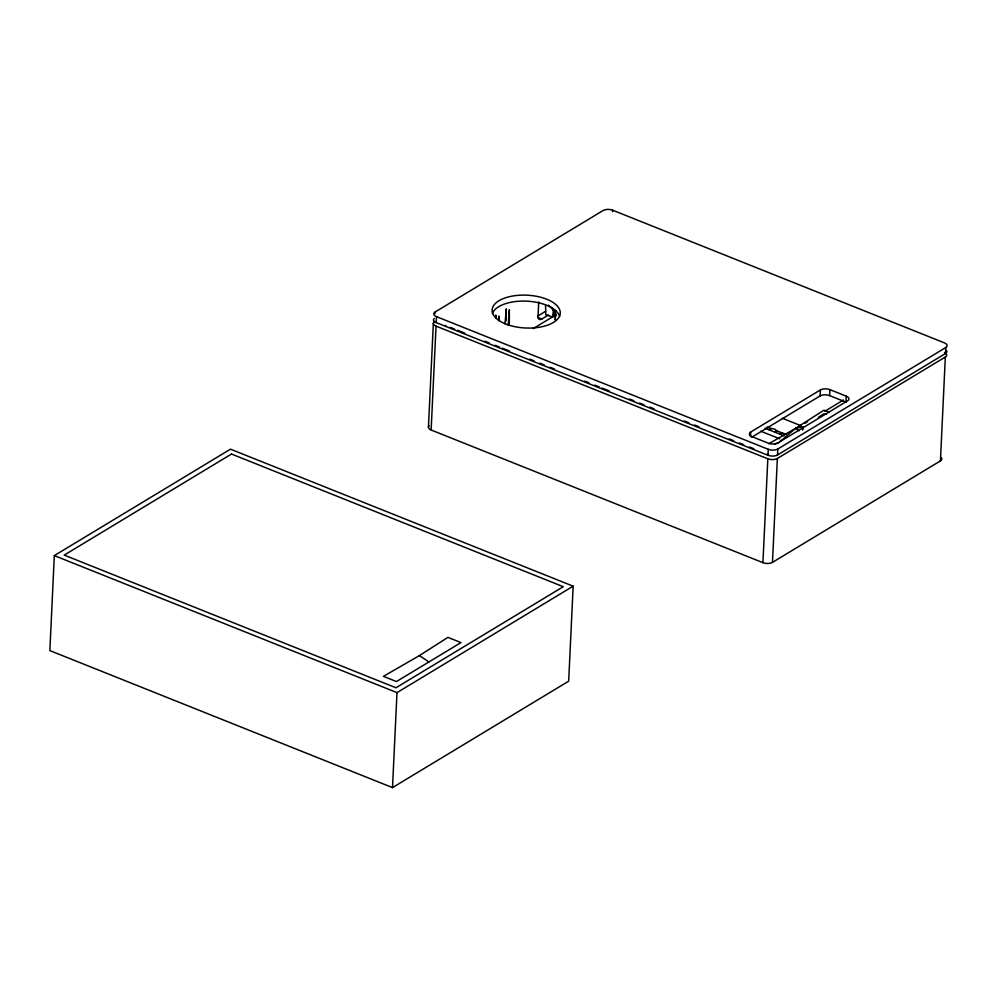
<?xml version="1.0" encoding="UTF-8"?>
<svg xmlns="http://www.w3.org/2000/svg" width="997" height="997" viewBox="0 0 997 997"><rect width="100%" height="100%" fill="white"/><g stroke="black" fill="none" stroke-linecap="round" stroke-linejoin="round"><path stroke-width="1.5" d="M498.924 320.61L498.949 316.061L498.6 320.61M509.293 324.922L509.355 309.768L508.208 324.947M495.845 318.13L495.895 315.139L495.634 318.13M506.115 320.797L506.314 308.846L504.981 323.826M802.672 429.732L802.797 426.704L795.481 428.398L768.812 443.765M54.324 555.603L49.85 650.592L392.506 787.605L568.676 681.175L573.163 586.186L230.494 449.173L54.324 555.603L396.993 692.628L573.163 586.186M392.506 787.605L396.993 692.628M428.448 427.065L433.346 323.19M435.078 313.482L435.153 311.986L603.123 210.504A6.817 3.278 2.7 0 1 612.657 210.205L944.446 342.881A6.817 3.278 2.7 0 1 945.779 347.529L945.505 353.499L777.535 454.981A6.817 3.278 2.7 0 1 767.989 455.28L436.212 322.604A6.817 3.278 2.7 0 1 434.218 318.442M941.143 457.511A6.817 3.278 2.7 0 1 940.433 460.888L772.463 562.37A6.817 3.278 2.7 0 1 762.929 562.669L431.14 430.006L436.038 326.131A6.817 3.278 2.7 0 1 434.704 321.483M436.212 322.604L436.487 316.647A6.817 3.278 2.7 0 1 435.153 311.986M538.692 301.979L538.019 317.769L539.041 319.451L540.76 319.526A8.898 4.549 -68.2 0 0 541.87 319.015L548.462 315.04M612.582 211.7L612.657 210.205M750.504 436.512L750.716 432.037L820.394 389.939A6.817 3.278 2.7 0 1 829.928 389.64L846.241 396.158A6.817 3.278 2.7 0 1 847.587 400.819L777.909 442.905A6.817 3.278 2.7 0 1 768.375 443.216L752.05 436.686A6.817 3.278 2.7 0 1 750.716 432.037M762.929 562.669L767.827 458.794L436.038 326.131M767.989 455.28L768.276 449.311L436.487 316.647M771.204 428.423L769.136 429.844C770.581 426.616 780.364 430.53 774.582 432.013L776.638 430.592M772.463 562.37L777.361 458.495L945.33 357.013A6.817 3.278 2.7 0 0 944.471 352.564M777.535 454.981L777.81 449.011L945.779 347.529M782.072 432.773L780.015 434.193L782.072 432.773L786.159 434.405M751.75 437.209L820.107 395.909L820.394 389.939M846.428 402.339A6.817 3.278 2.7 0 0 845.967 402.127L829.641 395.61L829.928 389.64M845.967 402.127L846.241 396.158M940.433 460.888L945.33 357.013M555.815 313.195L555.279 320.137L554.843 311.276L548.4 305.169M802.51 429.782L802.797 426.704M545.583 304.833L545.758 314.691L552.4 316.946L553.597 309.93L550.581 306.964M553.173 310.416L553.597 309.93L554.494 315.713L533.27 328.536M779.878 441.708L795.481 428.398L823.996 410.166L829.217 412.247M554.843 311.276L556.027 310.416M818.45 417.294L823.622 413.979L826.6 414.291M419.413 655.602L447.927 637.37L460.988 642.591L396.47 681.562L383.421 676.352L419.413 655.602L428.934 661.958M537.744 316.037L545.646 311.263M804.866 423.314L807.582 421.681M824.88 411.238L843.487 399.984M552.4 316.946L556.488 315.164M774.632 444.051L778.769 442.656M537.782 317.382L541.87 319.015M782.371 418.266L800.94 425.694M767.117 426.965L771.192 428.598M776.626 430.779L782.072 432.947M765.06 428.212L784.103 435.826M760.761 431.227L779.804 438.842M450.27 327.365L454.607 329.097M457.498 330.244L464.727 333.135M484.966 341.236L489.303 342.968M495.073 345.274L499.41 347.006M502.301 348.165L509.529 351.056M529.768 359.144L534.105 360.877M539.888 363.195L544.225 364.927M550.008 367.245L554.344 368.977M584.691 381.116L589.028 382.848M594.81 385.154L599.147 386.886M602.038 388.045L609.267 390.936M629.506 399.024L633.843 400.757M639.625 403.075L643.962 404.807M649.745 407.125L654.069 408.857M684.428 420.996L688.765 422.728M694.548 425.034L698.885 426.766M729.243 438.904L733.568 440.637M739.35 442.955L743.687 444.687M749.47 447.005L753.807 448.737M795.481 428.398L799.046 430.779M946.465 350.433A6.817 3.278 2.7 0 1 945.505 353.499M777.81 449.011A6.817 3.278 2.7 0 1 768.276 449.311M820.107 395.909A6.817 3.278 2.7 0 1 829.641 395.61M492.368 313.581A34.085 16.413 2.7 0 1 526.428 301.144A34.085 16.413 2.7 0 1 559.653 316.498M431.14 430.006A6.817 3.278 2.7 0 1 429.146 425.844M777.361 458.495A6.817 3.278 2.7 0 1 767.827 458.794M445.933 325.62A6.817 3.278 2.7 0 1 445.46 325.421M768.475 454.433A6.817 3.278 2.7 0 1 767.329 454.121M231.503 454.034L64.219 555.105L395.983 687.768L563.268 586.697L231.503 454.034M507.261 324.561A34.085 16.413 2.7 0 0 560.189 313.918A34.085 16.413 2.7 0 0 511.199 296.296A34.085 16.413 2.7 0 0 507.261 324.561"/></g></svg>
